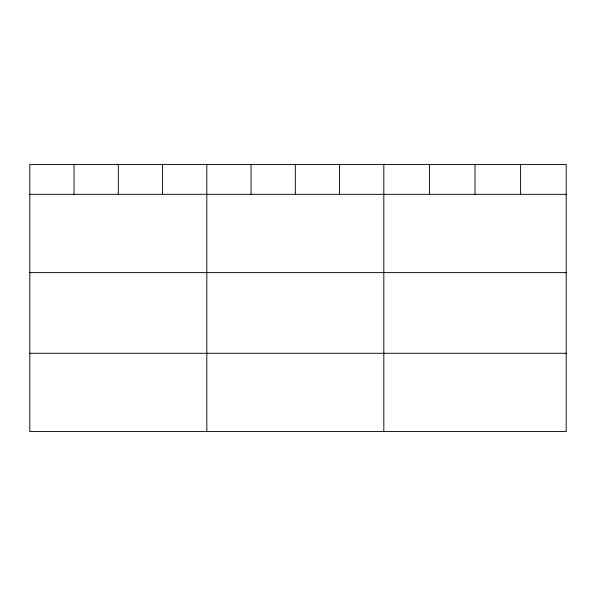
<?xml version="1.0" encoding="UTF-8"?>
<svg xmlns="http://www.w3.org/2000/svg" width="596" height="596" viewBox="0 0 596 596"><rect width="100%" height="100%" fill="white"/><g stroke="black" fill="none" stroke-linecap="round" stroke-linejoin="round"><path stroke-width="0.89" d="M566.2 194.326L566.2 431.571L29.8 431.571L29.8 164.429L566.2 164.429L566.2 194.326L29.8 194.326M29.8 272.618L566.2 272.618M29.8 353.279L566.2 353.279M520.606 164.429L520.606 194.326M475.012 164.429L475.012 194.326M429.418 164.429L429.418 194.326M383.824 164.429L383.824 431.571M339.571 164.429L339.571 194.326M295.318 164.429L295.318 194.326M251.065 164.429L251.065 194.326M206.812 164.429L206.812 431.571M162.559 164.429L162.559 194.326M118.306 164.429L118.306 194.326M74.053 164.429L74.053 194.326"/></g></svg>
